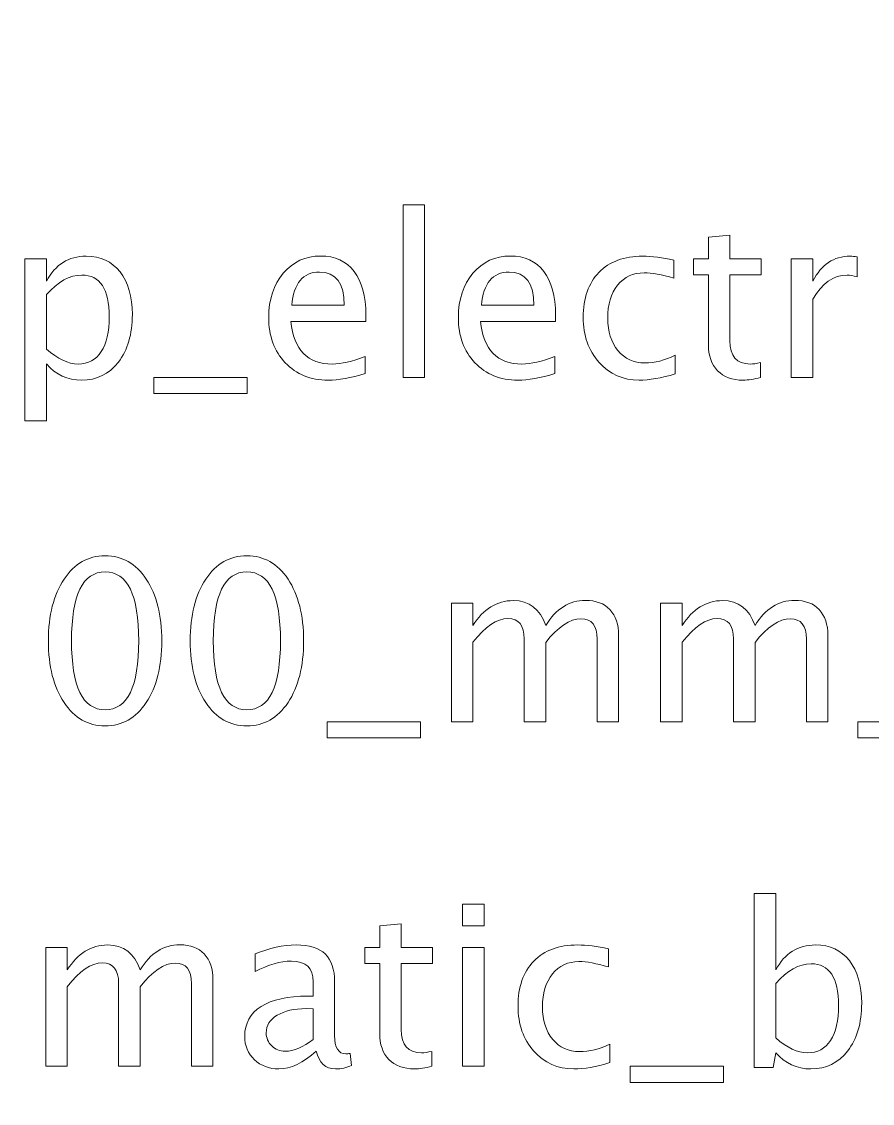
# Model space of a CAD drawing. Header units: centimetres. Extents: x -6.7 to 6.7, y -12.1 to 12.1.
# Drawn here: x -0.966 to 1.444, y -9.165 to -6.1 of the extents above; entities that cross this region are included whole.
import ezdxf

# ---------------------------------------------------------------- set-up
doc = ezdxf.new("R2010")
doc.units = ezdxf.units.CM
doc.header["$MEASUREMENT"] = 0
doc.layers.add('Layer 1', color=7, linetype='Continuous')

msp = doc.modelspace()

# ---------------------------------------------------------------- linework, layer by layer
at = {"layer": 'Layer 1', "lineweight": 53}
msp.add_open_spline([(6.2, -0.15), (6.2, -0.15), (-6.2, -0.15), (-6.2, -0.15), (-6.2, -0.15), (-6.47614, -0.15), (-6.7, -0.37386), (-6.7, -0.65), (-6.7, -0.65), (-6.7, -0.65), (-6.7, -11.55), (-6.7, -11.55), (-6.7, -11.55), (-6.7, -11.82614), (-6.47614, -12.05), (-6.2, -12.05), (-6.2, -12.05), (-6.2, -12.05), (6.2, -12.05), (6.2, -12.05), (6.2, -12.05), (6.47614, -12.05), (6.7, -11.82614), (6.7, -11.55), (6.7, -11.55), (6.7, -11.55), (6.7, -0.65), (6.7, -0.65), (6.7, -0.65), (6.7, -0.37386), (6.47614, -0.15), (6.2, -0.15)], degree=3, knots=[0, 0, 0, 0, 0.1111111, 0.1111111, 0.1111111, 0.1111111, 0.2222222, 0.2222222, 0.2222222, 0.2222222, 0.3333333, 0.3333333, 0.3333333, 0.3333333, 0.4444444, 0.4444444, 0.4444444, 0.4444444, 0.5555556, 0.5555556, 0.5555556, 0.5555556, 0.6666667, 0.6666667, 0.6666667, 0.6666667, 0.7777778, 0.7777778, 0.7777778, 0.7777778, 1, 1, 1, 1], dxfattribs=at)
at = {"layer": 'Layer 1', "color": 5, "lineweight": 9}
for points, knots in [([(0.11458, -7.10826), (0.11458, -7.10826), (0.11458, -6.61867), (0.11458, -6.61867), (0.11458, -6.61867), (0.11458, -6.61867), (0.17554, -6.61867), (0.17554, -6.61867), (0.17554, -6.61867), (0.17554, -6.61867), (0.17554, -7.10826), (0.17554, -7.10826), (0.17554, -7.10826), (0.17554, -7.10826), (0.11458, -7.10826), (0.11458, -7.10826)], [0, 0, 0, 0, 0.2, 0.2, 0.2, 0.2, 0.4, 0.4, 0.4, 0.4, 0.6, 0.6, 0.6, 0.6, 1, 1, 1, 1]), ([(1.12764, -7.10815), (1.1088, -7.11334), (1.09239, -7.11588), (1.07853, -7.11588), (1.07853, -7.11588), (1.04741, -7.11588), (1.02318, -7.10699), (1.00582, -7.08921), (1.00582, -7.08921), (0.98836, -7.07143), (0.97968, -7.04677), (0.97968, -7.01513), (0.97968, -7.01513), (0.97968, -7.01513), (0.97968, -6.81743), (0.97968, -6.81743), (0.97968, -6.81743), (0.97968, -6.81743), (0.93756, -6.81743), (0.93756, -6.81743), (0.93756, -6.81743), (0.93756, -6.81743), (0.93756, -6.77171), (0.93756, -6.77171), (0.93756, -6.77171), (0.93756, -6.77171), (0.97968, -6.77171), (0.97968, -6.77171), (0.97968, -6.77171), (0.97968, -6.77171), (0.97968, -6.71086), (0.97968, -6.71086), (0.97968, -6.71086), (0.97968, -6.71086), (1.04064, -6.70503), (1.04064, -6.70503), (1.04064, -6.70503), (1.04064, -6.70503), (1.04064, -6.77171), (1.04064, -6.77171), (1.04064, -6.77171), (1.04064, -6.77171), (1.12891, -6.77171), (1.12891, -6.77171), (1.12891, -6.77171), (1.12891, -6.77171), (1.12891, -6.81743), (1.12891, -6.81743), (1.12891, -6.81743), (1.12891, -6.81743), (1.04064, -6.81743), (1.04064, -6.81743), (1.04064, -6.81743), (1.04064, -6.81743), (1.04064, -7.00412), (1.04064, -7.00412), (1.04064, -7.00412), (1.04064, -7.04815), (1.0598, -7.07016), (1.098, -7.07016), (1.098, -7.07016), (1.10615, -7.07016), (1.11599, -7.06878), (1.12764, -7.06614), (1.12764, -7.06614), (1.12764, -7.06614), (1.12764, -7.10815), (1.12764, -7.10815)], [0, 0, 0, 0, 0.0555556, 0.0555556, 0.0555556, 0.0555556, 0.1111111, 0.1111111, 0.1111111, 0.1111111, 0.1666667, 0.1666667, 0.1666667, 0.1666667, 0.2222222, 0.2222222, 0.2222222, 0.2222222, 0.2777778, 0.2777778, 0.2777778, 0.2777778, 0.3333333, 0.3333333, 0.3333333, 0.3333333, 0.3888889, 0.3888889, 0.3888889, 0.3888889, 0.4444444, 0.4444444, 0.4444444, 0.4444444, 0.5, 0.5, 0.5, 0.5, 0.5555556, 0.5555556, 0.5555556, 0.5555556, 0.6111111, 0.6111111, 0.6111111, 0.6111111, 0.6666667, 0.6666667, 0.6666667, 0.6666667, 0.7222222, 0.7222222, 0.7222222, 0.7222222, 0.7777778, 0.7777778, 0.7777778, 0.7777778, 0.8333333, 0.8333333, 0.8333333, 0.8333333, 0.8888889, 0.8888889, 0.8888889, 0.8888889, 1, 1, 1, 1]), ([(-0.95635, -7.23082), (-0.95635, -7.23082), (-0.95635, -6.77171), (-0.95635, -6.77171), (-0.95635, -6.77171), (-0.95635, -6.77171), (-0.89539, -6.77171), (-0.89539, -6.77171), (-0.89539, -6.77171), (-0.89539, -6.77171), (-0.89539, -6.83532), (-0.89539, -6.83532), (-0.89539, -6.83532), (-0.87041, -6.78822), (-0.83284, -6.76472), (-0.78277, -6.76472), (-0.78277, -6.76472), (-0.74224, -6.76472), (-0.71038, -6.77944), (-0.6871, -6.80896), (-0.6871, -6.80896), (-0.66382, -6.83849), (-0.65217, -6.87881), (-0.65217, -6.92993), (-0.65217, -6.92993), (-0.65217, -6.9856), (-0.6654, -7.03058), (-0.69176, -7.06466), (-0.69176, -7.06466), (-0.71811, -7.09884), (-0.75282, -7.11588), (-0.79579, -7.11588), (-0.79579, -7.11588), (-0.8357, -7.11588), (-0.86893, -7.10064), (-0.89539, -7.07005), (-0.89539, -7.07005), (-0.89539, -7.07005), (-0.89539, -7.23082), (-0.89539, -7.23082), (-0.89539, -7.23082), (-0.89539, -7.23082), (-0.95635, -7.23082), (-0.95635, -7.23082)], [0, 0, 0, 0, 0.0833333, 0.0833333, 0.0833333, 0.0833333, 0.1666667, 0.1666667, 0.1666667, 0.1666667, 0.25, 0.25, 0.25, 0.25, 0.3333333, 0.3333333, 0.3333333, 0.3333333, 0.4166667, 0.4166667, 0.4166667, 0.4166667, 0.5, 0.5, 0.5, 0.5, 0.5833333, 0.5833333, 0.5833333, 0.5833333, 0.6666667, 0.6666667, 0.6666667, 0.6666667, 0.75, 0.75, 0.75, 0.75, 0.8333333, 0.8333333, 0.8333333, 0.8333333, 1, 1, 1, 1]), ([(0.00781, -7.09746), (-0.03315, -7.10974), (-0.06818, -7.11588), (-0.0974, -7.11588), (-0.0974, -7.11588), (-0.14725, -7.11588), (-0.18778, -7.09937), (-0.21901, -7.06646), (-0.21901, -7.06646), (-0.25023, -7.03354), (-0.26589, -6.99089), (-0.26589, -6.9384), (-0.26589, -6.9384), (-0.26589, -6.88749), (-0.25213, -6.84569), (-0.22451, -6.81298), (-0.22451, -6.81298), (-0.19689, -6.78039), (-0.16154, -6.76409), (-0.11846, -6.76409), (-0.11846, -6.76409), (-0.07771, -6.76409), (-0.04617, -6.77859), (-0.02394, -6.80759), (-0.02394, -6.80759), (-0.00172, -6.83659), (0.00939, -6.87765), (0.00939, -6.93088), (0.00939, -6.93088), (0.00939, -6.93088), (0.00908, -6.94951), (0.00908, -6.94951), (0.00908, -6.94951), (0.00908, -6.94951), (-0.20366, -6.94951), (-0.20366, -6.94951), (-0.20366, -6.94951), (-0.19477, -7.02994), (-0.15551, -7.07016), (-0.08597, -7.07016), (-0.08597, -7.07016), (-0.06046, -7.07016), (-0.02924, -7.06296), (0.00781, -7.04857), (0.00781, -7.04857), (0.00781, -7.04857), (0.00781, -7.09746), (0.00781, -7.09746)], [0, 0, 0, 0, 0.0769231, 0.0769231, 0.0769231, 0.0769231, 0.1538462, 0.1538462, 0.1538462, 0.1538462, 0.2307692, 0.2307692, 0.2307692, 0.2307692, 0.3076923, 0.3076923, 0.3076923, 0.3076923, 0.3846154, 0.3846154, 0.3846154, 0.3846154, 0.4615385, 0.4615385, 0.4615385, 0.4615385, 0.5384615, 0.5384615, 0.5384615, 0.5384615, 0.6153846, 0.6153846, 0.6153846, 0.6153846, 0.6923077, 0.6923077, 0.6923077, 0.6923077, 0.7692308, 0.7692308, 0.7692308, 0.7692308, 0.8461538, 0.8461538, 0.8461538, 0.8461538, 1, 1, 1, 1]), ([(0.54514, -7.09746), (0.50418, -7.10974), (0.46915, -7.11588), (0.43993, -7.11588), (0.43993, -7.11588), (0.39008, -7.11588), (0.34955, -7.09937), (0.31832, -7.06646), (0.31832, -7.06646), (0.2871, -7.03354), (0.27144, -6.99089), (0.27144, -6.9384), (0.27144, -6.9384), (0.27144, -6.88749), (0.2852, -6.84569), (0.31282, -6.81298), (0.31282, -6.81298), (0.34044, -6.78039), (0.37579, -6.76409), (0.41887, -6.76409), (0.41887, -6.76409), (0.45962, -6.76409), (0.49116, -6.77859), (0.51339, -6.80759), (0.51339, -6.80759), (0.53561, -6.83659), (0.54672, -6.87765), (0.54672, -6.93088), (0.54672, -6.93088), (0.54672, -6.93088), (0.54641, -6.94951), (0.54641, -6.94951), (0.54641, -6.94951), (0.54641, -6.94951), (0.33367, -6.94951), (0.33367, -6.94951), (0.33367, -6.94951), (0.34256, -7.02994), (0.38182, -7.07016), (0.45136, -7.07016), (0.45136, -7.07016), (0.47687, -7.07016), (0.50809, -7.06296), (0.54514, -7.04857), (0.54514, -7.04857), (0.54514, -7.04857), (0.54514, -7.09746), (0.54514, -7.09746)], [0, 0, 0, 0, 0.0769231, 0.0769231, 0.0769231, 0.0769231, 0.1538462, 0.1538462, 0.1538462, 0.1538462, 0.2307692, 0.2307692, 0.2307692, 0.2307692, 0.3076923, 0.3076923, 0.3076923, 0.3076923, 0.3846154, 0.3846154, 0.3846154, 0.3846154, 0.4615385, 0.4615385, 0.4615385, 0.4615385, 0.5384615, 0.5384615, 0.5384615, 0.5384615, 0.6153846, 0.6153846, 0.6153846, 0.6153846, 0.6923077, 0.6923077, 0.6923077, 0.6923077, 0.7692308, 0.7692308, 0.7692308, 0.7692308, 0.8461538, 0.8461538, 0.8461538, 0.8461538, 1, 1, 1, 1]), ([(0.8856, -7.0981), (0.84612, -7.10995), (0.81205, -7.11588), (0.78336, -7.11588), (0.78336, -7.11588), (0.73785, -7.11588), (0.70017, -7.09905), (0.67022, -7.0655), (0.67022, -7.0655), (0.64027, -7.03185), (0.62524, -6.98941), (0.62524, -6.93829), (0.62524, -6.93829), (0.62524, -6.88368), (0.64006, -6.84103), (0.66969, -6.81055), (0.66969, -6.81055), (0.69932, -6.77996), (0.7407, -6.76472), (0.79383, -6.76472), (0.79383, -6.76472), (0.81998, -6.76472), (0.84941, -6.76832), (0.88179, -6.77552), (0.88179, -6.77552), (0.88179, -6.77552), (0.88179, -6.82695), (0.88179, -6.82695), (0.88179, -6.82695), (0.84739, -6.81679), (0.81935, -6.81171), (0.79775, -6.81171), (0.79775, -6.81171), (0.76642, -6.81171), (0.74134, -6.82346), (0.72261, -6.84685), (0.72261, -6.84685), (0.70387, -6.87024), (0.69446, -6.90146), (0.69446, -6.94041), (0.69446, -6.94041), (0.69446, -6.97819), (0.70419, -7.00867), (0.72356, -7.03206), (0.72356, -7.03206), (0.74293, -7.05534), (0.76822, -7.06698), (0.79965, -7.06698), (0.79965, -7.06698), (0.8275, -7.06698), (0.85607, -7.05979), (0.8856, -7.04539), (0.8856, -7.04539), (0.8856, -7.04539), (0.8856, -7.0981), (0.8856, -7.0981)], [0, 0, 0, 0, 0.0666667, 0.0666667, 0.0666667, 0.0666667, 0.1333333, 0.1333333, 0.1333333, 0.1333333, 0.2, 0.2, 0.2, 0.2, 0.2666667, 0.2666667, 0.2666667, 0.2666667, 0.3333333, 0.3333333, 0.3333333, 0.3333333, 0.4, 0.4, 0.4, 0.4, 0.4666667, 0.4666667, 0.4666667, 0.4666667, 0.5333333, 0.5333333, 0.5333333, 0.5333333, 0.6, 0.6, 0.6, 0.6, 0.6666667, 0.6666667, 0.6666667, 0.6666667, 0.7333333, 0.7333333, 0.7333333, 0.7333333, 0.8, 0.8, 0.8, 0.8, 0.8666667, 0.8666667, 0.8666667, 0.8666667, 1, 1, 1, 1]), ([(1.21463, -7.10826), (1.21463, -7.10826), (1.21463, -6.77171), (1.21463, -6.77171), (1.21463, -6.77171), (1.21463, -6.77171), (1.27559, -6.77171), (1.27559, -6.77171), (1.27559, -6.77171), (1.27559, -6.77171), (1.27559, -6.83532), (1.27559, -6.83532), (1.27559, -6.83532), (1.29983, -6.78822), (1.33496, -6.76472), (1.38112, -6.76472), (1.38112, -6.76472), (1.38736, -6.76472), (1.39392, -6.76525), (1.4007, -6.76631), (1.4007, -6.76631), (1.4007, -6.76631), (1.4007, -6.82336), (1.4007, -6.82336), (1.4007, -6.82336), (1.39011, -6.81986), (1.3808, -6.81806), (1.37276, -6.81806), (1.37276, -6.81806), (1.33401, -6.81806), (1.30163, -6.84092), (1.27559, -6.88675), (1.27559, -6.88675), (1.27559, -6.88675), (1.27559, -7.10826), (1.27559, -7.10826), (1.27559, -7.10826), (1.27559, -7.10826), (1.21463, -7.10826), (1.21463, -7.10826)], [0, 0, 0, 0, 0.0909091, 0.0909091, 0.0909091, 0.0909091, 0.1818182, 0.1818182, 0.1818182, 0.1818182, 0.2727273, 0.2727273, 0.2727273, 0.2727273, 0.3636364, 0.3636364, 0.3636364, 0.3636364, 0.4545455, 0.4545455, 0.4545455, 0.4545455, 0.5454545, 0.5454545, 0.5454545, 0.5454545, 0.6363636, 0.6363636, 0.6363636, 0.6363636, 0.7272727, 0.7272727, 0.7272727, 0.7272727, 0.8181818, 0.8181818, 0.8181818, 0.8181818, 1, 1, 1, 1]), ([(-0.89539, -7.02804), (-0.86396, -7.05608), (-0.83401, -7.07016), (-0.80554, -7.07016), (-0.80554, -7.07016), (-0.77748, -7.07016), (-0.75579, -7.05841), (-0.74055, -7.03502), (-0.74055, -7.03502), (-0.7252, -7.01163), (-0.71758, -6.97872), (-0.71758, -6.93617), (-0.71758, -6.93617), (-0.71758, -6.85743), (-0.74361, -6.81806), (-0.79568, -6.81806), (-0.79568, -6.81806), (-0.82977, -6.81806), (-0.863, -6.83648), (-0.89539, -6.87342), (-0.89539, -6.87342), (-0.89539, -6.87342), (-0.89539, -7.02804), (-0.89539, -7.02804)], [0, 0, 0, 0, 0.1428571, 0.1428571, 0.1428571, 0.1428571, 0.2857143, 0.2857143, 0.2857143, 0.2857143, 0.4285714, 0.4285714, 0.4285714, 0.4285714, 0.5714286, 0.5714286, 0.5714286, 0.5714286, 0.7142857, 0.7142857, 0.7142857, 0.7142857, 1, 1, 1, 1]), ([(-0.20048, -6.90379), (-0.20048, -6.90379), (-0.05188, -6.90379), (-0.05188, -6.90379), (-0.05188, -6.90379), (-0.05188, -6.84114), (-0.07527, -6.80981), (-0.12196, -6.80981), (-0.12196, -6.80981), (-0.16895, -6.80981), (-0.19509, -6.84114), (-0.20048, -6.90379)], [0, 0, 0, 0, 0.25, 0.25, 0.25, 0.25, 0.5, 0.5, 0.5, 0.5, 1, 1, 1, 1]), ([(0.33685, -6.90379), (0.33685, -6.90379), (0.48545, -6.90379), (0.48545, -6.90379), (0.48545, -6.90379), (0.48545, -6.84114), (0.46206, -6.80981), (0.41537, -6.80981), (0.41537, -6.80981), (0.36838, -6.80981), (0.34224, -6.84114), (0.33685, -6.90379)], [0, 0, 0, 0, 0.25, 0.25, 0.25, 0.25, 0.5, 0.5, 0.5, 0.5, 1, 1, 1, 1]), ([(-0.59101, -7.15398), (-0.59101, -7.15398), (-0.59101, -7.10826), (-0.59101, -7.10826), (-0.59101, -7.10826), (-0.59101, -7.10826), (-0.32684, -7.10826), (-0.32684, -7.10826), (-0.32684, -7.10826), (-0.32684, -7.10826), (-0.32684, -7.15398), (-0.32684, -7.15398), (-0.32684, -7.15398), (-0.32684, -7.15398), (-0.59101, -7.15398), (-0.59101, -7.15398)], [0, 0, 0, 0, 0.2, 0.2, 0.2, 0.2, 0.4, 0.4, 0.4, 0.4, 0.6, 0.6, 0.6, 0.6, 1, 1, 1, 1]), ([(-0.72927, -8.09547), (-0.77742, -8.09547), (-0.81626, -8.07335), (-0.84569, -8.02922), (-0.84569, -8.02922), (-0.87521, -7.98509), (-0.88992, -7.92688), (-0.88992, -7.85449), (-0.88992, -7.85449), (-0.88992, -7.7821), (-0.87521, -7.72389), (-0.84569, -7.67976), (-0.84569, -7.67976), (-0.81626, -7.63562), (-0.77742, -7.6135), (-0.72927, -7.6135), (-0.72927, -7.6135), (-0.68089, -7.6135), (-0.64205, -7.63552), (-0.61263, -7.67954), (-0.61263, -7.67954), (-0.58332, -7.72357), (-0.5686, -7.78189), (-0.5686, -7.85449), (-0.5686, -7.85449), (-0.5686, -7.92688), (-0.58332, -7.98509), (-0.61263, -8.02922), (-0.61263, -8.02922), (-0.64205, -8.07335), (-0.68089, -8.09547), (-0.72927, -8.09547)], [0, 0, 0, 0, 0.1111111, 0.1111111, 0.1111111, 0.1111111, 0.2222222, 0.2222222, 0.2222222, 0.2222222, 0.3333333, 0.3333333, 0.3333333, 0.3333333, 0.4444444, 0.4444444, 0.4444444, 0.4444444, 0.5555556, 0.5555556, 0.5555556, 0.5555556, 0.6666667, 0.6666667, 0.6666667, 0.6666667, 0.7777778, 0.7777778, 0.7777778, 0.7777778, 1, 1, 1, 1]), ([(-0.32774, -8.09547), (-0.37589, -8.09547), (-0.41473, -8.07335), (-0.44416, -8.02922), (-0.44416, -8.02922), (-0.47368, -7.98509), (-0.48839, -7.92688), (-0.48839, -7.85449), (-0.48839, -7.85449), (-0.48839, -7.7821), (-0.47368, -7.72389), (-0.44416, -7.67976), (-0.44416, -7.67976), (-0.41473, -7.63562), (-0.37589, -7.6135), (-0.32774, -7.6135), (-0.32774, -7.6135), (-0.27936, -7.6135), (-0.24052, -7.63552), (-0.2111, -7.67954), (-0.2111, -7.67954), (-0.18179, -7.72357), (-0.16707, -7.78189), (-0.16707, -7.85449), (-0.16707, -7.85449), (-0.16707, -7.92688), (-0.18179, -7.98509), (-0.2111, -8.02922), (-0.2111, -8.02922), (-0.24052, -8.07335), (-0.27936, -8.09547), (-0.32774, -8.09547)], [0, 0, 0, 0, 0.1111111, 0.1111111, 0.1111111, 0.1111111, 0.2222222, 0.2222222, 0.2222222, 0.2222222, 0.3333333, 0.3333333, 0.3333333, 0.3333333, 0.4444444, 0.4444444, 0.4444444, 0.4444444, 0.5555556, 0.5555556, 0.5555556, 0.5555556, 0.6666667, 0.6666667, 0.6666667, 0.6666667, 0.7777778, 0.7777778, 0.7777778, 0.7777778, 1, 1, 1, 1]), ([(-0.72938, -8.04975), (-0.66576, -8.04975), (-0.63401, -7.98466), (-0.63401, -7.85449), (-0.63401, -7.85449), (-0.63401, -7.72431), (-0.66576, -7.65922), (-0.72938, -7.65922), (-0.72938, -7.65922), (-0.79277, -7.65922), (-0.82452, -7.72431), (-0.82452, -7.85449), (-0.82452, -7.85449), (-0.82452, -7.98466), (-0.79277, -8.04975), (-0.72938, -8.04975)], [0, 0, 0, 0, 0.2, 0.2, 0.2, 0.2, 0.4, 0.4, 0.4, 0.4, 0.6, 0.6, 0.6, 0.6, 1, 1, 1, 1]), ([(-0.32785, -8.04975), (-0.26423, -8.04975), (-0.23248, -7.98466), (-0.23248, -7.85449), (-0.23248, -7.85449), (-0.23248, -7.72431), (-0.26423, -7.65922), (-0.32785, -7.65922), (-0.32785, -7.65922), (-0.39124, -7.65922), (-0.42299, -7.72431), (-0.42299, -7.85449), (-0.42299, -7.85449), (-0.42299, -7.98466), (-0.39124, -8.04975), (-0.32785, -8.04975)], [0, 0, 0, 0, 0.2, 0.2, 0.2, 0.2, 0.4, 0.4, 0.4, 0.4, 0.6, 0.6, 0.6, 0.6, 1, 1, 1, 1]), ([(0.2516, -8.08404), (0.2516, -8.08404), (0.2516, -7.74749), (0.2516, -7.74749), (0.2516, -7.74749), (0.2516, -7.74749), (0.31256, -7.74749), (0.31256, -7.74749), (0.31256, -7.74749), (0.31256, -7.74749), (0.31256, -7.8111), (0.31256, -7.8111), (0.31256, -7.8111), (0.3423, -7.764), (0.3804, -7.7405), (0.42708, -7.7405), (0.42708, -7.7405), (0.47206, -7.7405), (0.50265, -7.764), (0.51895, -7.8111), (0.51895, -7.8111), (0.54784, -7.76358), (0.58551, -7.73987), (0.63176, -7.73987), (0.63176, -7.73987), (0.66129, -7.73987), (0.68426, -7.74855), (0.70066, -7.76601), (0.70066, -7.76601), (0.71707, -7.78347), (0.72532, -7.80792), (0.72532, -7.83935), (0.72532, -7.83935), (0.72532, -7.83935), (0.72532, -8.08404), (0.72532, -8.08404), (0.72532, -8.08404), (0.72532, -8.08404), (0.66436, -8.08404), (0.66436, -8.08404), (0.66436, -8.08404), (0.66436, -8.08404), (0.66436, -7.84941), (0.66436, -7.84941), (0.66436, -7.84941), (0.66436, -7.8111), (0.64912, -7.79194), (0.61864, -7.79194), (0.61864, -7.79194), (0.587, -7.79194), (0.55376, -7.81427), (0.51895, -7.85904), (0.51895, -7.85904), (0.51895, -7.85904), (0.51895, -8.08404), (0.51895, -8.08404), (0.51895, -8.08404), (0.51895, -8.08404), (0.45799, -8.08404), (0.45799, -8.08404), (0.45799, -8.08404), (0.45799, -8.08404), (0.45799, -7.8492), (0.45799, -7.8492), (0.45799, -7.8492), (0.45799, -7.81057), (0.44253, -7.7913), (0.41152, -7.7913), (0.41152, -7.7913), (0.38072, -7.7913), (0.3477, -7.81374), (0.31256, -7.85872), (0.31256, -7.85872), (0.31256, -7.85872), (0.31256, -8.08404), (0.31256, -8.08404), (0.31256, -8.08404), (0.31256, -8.08404), (0.2516, -8.08404), (0.2516, -8.08404)], [0, 0, 0, 0, 0.047619, 0.047619, 0.047619, 0.047619, 0.0952381, 0.0952381, 0.0952381, 0.0952381, 0.1428571, 0.1428571, 0.1428571, 0.1428571, 0.1904762, 0.1904762, 0.1904762, 0.1904762, 0.2380952, 0.2380952, 0.2380952, 0.2380952, 0.2857143, 0.2857143, 0.2857143, 0.2857143, 0.3333333, 0.3333333, 0.3333333, 0.3333333, 0.3809524, 0.3809524, 0.3809524, 0.3809524, 0.4285714, 0.4285714, 0.4285714, 0.4285714, 0.4761905, 0.4761905, 0.4761905, 0.4761905, 0.5238095, 0.5238095, 0.5238095, 0.5238095, 0.5714286, 0.5714286, 0.5714286, 0.5714286, 0.6190476, 0.6190476, 0.6190476, 0.6190476, 0.6666667, 0.6666667, 0.6666667, 0.6666667, 0.7142857, 0.7142857, 0.7142857, 0.7142857, 0.7619048, 0.7619048, 0.7619048, 0.7619048, 0.8095238, 0.8095238, 0.8095238, 0.8095238, 0.8571429, 0.8571429, 0.8571429, 0.8571429, 0.9047619, 0.9047619, 0.9047619, 0.9047619, 1, 1, 1, 1]), ([(0.84448, -8.08404), (0.84448, -8.08404), (0.84448, -7.74749), (0.84448, -7.74749), (0.84448, -7.74749), (0.84448, -7.74749), (0.90544, -7.74749), (0.90544, -7.74749), (0.90544, -7.74749), (0.90544, -7.74749), (0.90544, -7.8111), (0.90544, -7.8111), (0.90544, -7.8111), (0.93518, -7.764), (0.97328, -7.7405), (1.01996, -7.7405), (1.01996, -7.7405), (1.06494, -7.7405), (1.09553, -7.764), (1.11183, -7.8111), (1.11183, -7.8111), (1.14072, -7.76358), (1.17839, -7.73987), (1.22464, -7.73987), (1.22464, -7.73987), (1.25417, -7.73987), (1.27714, -7.74855), (1.29354, -7.76601), (1.29354, -7.76601), (1.30995, -7.78347), (1.3182, -7.80792), (1.3182, -7.83935), (1.3182, -7.83935), (1.3182, -7.83935), (1.3182, -8.08404), (1.3182, -8.08404), (1.3182, -8.08404), (1.3182, -8.08404), (1.25724, -8.08404), (1.25724, -8.08404), (1.25724, -8.08404), (1.25724, -8.08404), (1.25724, -7.84941), (1.25724, -7.84941), (1.25724, -7.84941), (1.25724, -7.8111), (1.242, -7.79194), (1.21152, -7.79194), (1.21152, -7.79194), (1.17988, -7.79194), (1.14664, -7.81427), (1.11183, -7.85904), (1.11183, -7.85904), (1.11183, -7.85904), (1.11183, -8.08404), (1.11183, -8.08404), (1.11183, -8.08404), (1.11183, -8.08404), (1.05087, -8.08404), (1.05087, -8.08404), (1.05087, -8.08404), (1.05087, -8.08404), (1.05087, -7.8492), (1.05087, -7.8492), (1.05087, -7.8492), (1.05087, -7.81057), (1.03541, -7.7913), (1.0044, -7.7913), (1.0044, -7.7913), (0.9736, -7.7913), (0.94058, -7.81374), (0.90544, -7.85872), (0.90544, -7.85872), (0.90544, -7.85872), (0.90544, -8.08404), (0.90544, -8.08404), (0.90544, -8.08404), (0.90544, -8.08404), (0.84448, -8.08404), (0.84448, -8.08404)], [0, 0, 0, 0, 0.047619, 0.047619, 0.047619, 0.047619, 0.0952381, 0.0952381, 0.0952381, 0.0952381, 0.1428571, 0.1428571, 0.1428571, 0.1428571, 0.1904762, 0.1904762, 0.1904762, 0.1904762, 0.2380952, 0.2380952, 0.2380952, 0.2380952, 0.2857143, 0.2857143, 0.2857143, 0.2857143, 0.3333333, 0.3333333, 0.3333333, 0.3333333, 0.3809524, 0.3809524, 0.3809524, 0.3809524, 0.4285714, 0.4285714, 0.4285714, 0.4285714, 0.4761905, 0.4761905, 0.4761905, 0.4761905, 0.5238095, 0.5238095, 0.5238095, 0.5238095, 0.5714286, 0.5714286, 0.5714286, 0.5714286, 0.6190476, 0.6190476, 0.6190476, 0.6190476, 0.6666667, 0.6666667, 0.6666667, 0.6666667, 0.7142857, 0.7142857, 0.7142857, 0.7142857, 0.7619048, 0.7619048, 0.7619048, 0.7619048, 0.8095238, 0.8095238, 0.8095238, 0.8095238, 0.8571429, 0.8571429, 0.8571429, 0.8571429, 0.9047619, 0.9047619, 0.9047619, 0.9047619, 1, 1, 1, 1]), ([(-0.1002, -8.12976), (-0.1002, -8.12976), (-0.1002, -8.08404), (-0.1002, -8.08404), (-0.1002, -8.08404), (-0.1002, -8.08404), (0.16397, -8.08404), (0.16397, -8.08404), (0.16397, -8.08404), (0.16397, -8.08404), (0.16397, -8.12976), (0.16397, -8.12976), (0.16397, -8.12976), (0.16397, -8.12976), (-0.1002, -8.12976), (-0.1002, -8.12976)], [0, 0, 0, 0, 0.2, 0.2, 0.2, 0.2, 0.4, 0.4, 0.4, 0.4, 0.6, 0.6, 0.6, 0.6, 1, 1, 1, 1]), ([(1.40308, -8.12976), (1.40308, -8.12976), (1.40308, -8.08404), (1.40308, -8.08404), (1.40308, -8.08404), (1.40308, -8.08404), (1.66725, -8.08404), (1.66725, -8.08404), (1.66725, -8.08404), (1.66725, -8.08404), (1.66725, -8.12976), (1.66725, -8.12976), (1.66725, -8.12976), (1.66725, -8.12976), (1.40308, -8.12976), (1.40308, -8.12976)], [0, 0, 0, 0, 0.2, 0.2, 0.2, 0.2, 0.4, 0.4, 0.4, 0.4, 0.6, 0.6, 0.6, 0.6, 1, 1, 1, 1]), ([(1.10976, -9.06363), (1.10976, -9.06363), (1.10976, -8.57023), (1.10976, -8.57023), (1.10976, -8.57023), (1.10976, -8.57023), (1.17072, -8.57023), (1.17072, -8.57023), (1.17072, -8.57023), (1.17072, -8.57023), (1.17072, -8.78688), (1.17072, -8.78688), (1.17072, -8.78688), (1.1957, -8.73978), (1.23327, -8.71628), (1.28334, -8.71628), (1.28334, -8.71628), (1.32387, -8.71628), (1.35573, -8.731), (1.37901, -8.76052), (1.37901, -8.76052), (1.40229, -8.79005), (1.41394, -8.83037), (1.41394, -8.88149), (1.41394, -8.88149), (1.41394, -8.93716), (1.40071, -8.98214), (1.37435, -9.01622), (1.37435, -9.01622), (1.348, -9.0504), (1.31329, -9.06744), (1.27032, -9.06744), (1.27032, -9.06744), (1.23041, -9.06744), (1.19718, -9.0522), (1.17072, -9.02161), (1.17072, -9.02161), (1.17072, -9.02161), (1.16331, -9.06363), (1.16331, -9.06363), (1.16331, -9.06363), (1.16331, -9.06363), (1.10976, -9.06363), (1.10976, -9.06363)], [0, 0, 0, 0, 0.0833333, 0.0833333, 0.0833333, 0.0833333, 0.1666667, 0.1666667, 0.1666667, 0.1666667, 0.25, 0.25, 0.25, 0.25, 0.3333333, 0.3333333, 0.3333333, 0.3333333, 0.4166667, 0.4166667, 0.4166667, 0.4166667, 0.5, 0.5, 0.5, 0.5, 0.5833333, 0.5833333, 0.5833333, 0.5833333, 0.6666667, 0.6666667, 0.6666667, 0.6666667, 0.75, 0.75, 0.75, 0.75, 0.8333333, 0.8333333, 0.8333333, 0.8333333, 1, 1, 1, 1]), ([(0.28351, -8.66167), (0.28351, -8.66167), (0.28351, -8.60071), (0.28351, -8.60071), (0.28351, -8.60071), (0.28351, -8.60071), (0.34447, -8.60071), (0.34447, -8.60071), (0.34447, -8.60071), (0.34447, -8.60071), (0.34447, -8.66167), (0.34447, -8.66167), (0.34447, -8.66167), (0.34447, -8.66167), (0.28351, -8.66167), (0.28351, -8.66167)], [0, 0, 0, 0, 0.2, 0.2, 0.2, 0.2, 0.4, 0.4, 0.4, 0.4, 0.6, 0.6, 0.6, 0.6, 1, 1, 1, 1]), ([(0.19651, -9.05971), (0.17767, -9.0649), (0.16126, -9.06744), (0.1474, -9.06744), (0.1474, -9.06744), (0.11628, -9.06744), (0.09205, -9.05855), (0.07469, -9.04077), (0.07469, -9.04077), (0.05723, -9.02299), (0.04855, -8.99833), (0.04855, -8.96669), (0.04855, -8.96669), (0.04855, -8.96669), (0.04855, -8.76899), (0.04855, -8.76899), (0.04855, -8.76899), (0.04855, -8.76899), (0.00643, -8.76899), (0.00643, -8.76899), (0.00643, -8.76899), (0.00643, -8.76899), (0.00643, -8.72327), (0.00643, -8.72327), (0.00643, -8.72327), (0.00643, -8.72327), (0.04855, -8.72327), (0.04855, -8.72327), (0.04855, -8.72327), (0.04855, -8.72327), (0.04855, -8.66242), (0.04855, -8.66242), (0.04855, -8.66242), (0.04855, -8.66242), (0.10951, -8.65659), (0.10951, -8.65659), (0.10951, -8.65659), (0.10951, -8.65659), (0.10951, -8.72327), (0.10951, -8.72327), (0.10951, -8.72327), (0.10951, -8.72327), (0.19778, -8.72327), (0.19778, -8.72327), (0.19778, -8.72327), (0.19778, -8.72327), (0.19778, -8.76899), (0.19778, -8.76899), (0.19778, -8.76899), (0.19778, -8.76899), (0.10951, -8.76899), (0.10951, -8.76899), (0.10951, -8.76899), (0.10951, -8.76899), (0.10951, -8.95568), (0.10951, -8.95568), (0.10951, -8.95568), (0.10951, -8.99971), (0.12867, -9.02172), (0.16687, -9.02172), (0.16687, -9.02172), (0.17502, -9.02172), (0.18486, -9.02034), (0.19651, -9.0177), (0.19651, -9.0177), (0.19651, -9.0177), (0.19651, -9.05971), (0.19651, -9.05971)], [0, 0, 0, 0, 0.0555556, 0.0555556, 0.0555556, 0.0555556, 0.1111111, 0.1111111, 0.1111111, 0.1111111, 0.1666667, 0.1666667, 0.1666667, 0.1666667, 0.2222222, 0.2222222, 0.2222222, 0.2222222, 0.2777778, 0.2777778, 0.2777778, 0.2777778, 0.3333333, 0.3333333, 0.3333333, 0.3333333, 0.3888889, 0.3888889, 0.3888889, 0.3888889, 0.4444444, 0.4444444, 0.4444444, 0.4444444, 0.5, 0.5, 0.5, 0.5, 0.5555556, 0.5555556, 0.5555556, 0.5555556, 0.6111111, 0.6111111, 0.6111111, 0.6111111, 0.6666667, 0.6666667, 0.6666667, 0.6666667, 0.7222222, 0.7222222, 0.7222222, 0.7222222, 0.7777778, 0.7777778, 0.7777778, 0.7777778, 0.8333333, 0.8333333, 0.8333333, 0.8333333, 0.8888889, 0.8888889, 0.8888889, 0.8888889, 1, 1, 1, 1]), ([(-0.8975, -9.05982), (-0.8975, -9.05982), (-0.8975, -8.72327), (-0.8975, -8.72327), (-0.8975, -8.72327), (-0.8975, -8.72327), (-0.83654, -8.72327), (-0.83654, -8.72327), (-0.83654, -8.72327), (-0.83654, -8.72327), (-0.83654, -8.78688), (-0.83654, -8.78688), (-0.83654, -8.78688), (-0.8068, -8.73978), (-0.7687, -8.71628), (-0.72202, -8.71628), (-0.72202, -8.71628), (-0.67704, -8.71628), (-0.64645, -8.73978), (-0.63015, -8.78688), (-0.63015, -8.78688), (-0.60126, -8.73936), (-0.56359, -8.71565), (-0.51734, -8.71565), (-0.51734, -8.71565), (-0.48781, -8.71565), (-0.46484, -8.72433), (-0.44844, -8.74179), (-0.44844, -8.74179), (-0.43203, -8.75925), (-0.42378, -8.7837), (-0.42378, -8.81513), (-0.42378, -8.81513), (-0.42378, -8.81513), (-0.42378, -9.05982), (-0.42378, -9.05982), (-0.42378, -9.05982), (-0.42378, -9.05982), (-0.48474, -9.05982), (-0.48474, -9.05982), (-0.48474, -9.05982), (-0.48474, -9.05982), (-0.48474, -8.82519), (-0.48474, -8.82519), (-0.48474, -8.82519), (-0.48474, -8.78688), (-0.49998, -8.76772), (-0.53046, -8.76772), (-0.53046, -8.76772), (-0.5621, -8.76772), (-0.59534, -8.79005), (-0.63015, -8.83482), (-0.63015, -8.83482), (-0.63015, -8.83482), (-0.63015, -9.05982), (-0.63015, -9.05982), (-0.63015, -9.05982), (-0.63015, -9.05982), (-0.69111, -9.05982), (-0.69111, -9.05982), (-0.69111, -9.05982), (-0.69111, -9.05982), (-0.69111, -8.82498), (-0.69111, -8.82498), (-0.69111, -8.82498), (-0.69111, -8.78635), (-0.70657, -8.76708), (-0.73758, -8.76708), (-0.73758, -8.76708), (-0.76838, -8.76708), (-0.8014, -8.78952), (-0.83654, -8.8345), (-0.83654, -8.8345), (-0.83654, -8.8345), (-0.83654, -9.05982), (-0.83654, -9.05982), (-0.83654, -9.05982), (-0.83654, -9.05982), (-0.8975, -9.05982), (-0.8975, -9.05982)], [0, 0, 0, 0, 0.047619, 0.047619, 0.047619, 0.047619, 0.0952381, 0.0952381, 0.0952381, 0.0952381, 0.1428571, 0.1428571, 0.1428571, 0.1428571, 0.1904762, 0.1904762, 0.1904762, 0.1904762, 0.2380952, 0.2380952, 0.2380952, 0.2380952, 0.2857143, 0.2857143, 0.2857143, 0.2857143, 0.3333333, 0.3333333, 0.3333333, 0.3333333, 0.3809524, 0.3809524, 0.3809524, 0.3809524, 0.4285714, 0.4285714, 0.4285714, 0.4285714, 0.4761905, 0.4761905, 0.4761905, 0.4761905, 0.5238095, 0.5238095, 0.5238095, 0.5238095, 0.5714286, 0.5714286, 0.5714286, 0.5714286, 0.6190476, 0.6190476, 0.6190476, 0.6190476, 0.6666667, 0.6666667, 0.6666667, 0.6666667, 0.7142857, 0.7142857, 0.7142857, 0.7142857, 0.7619048, 0.7619048, 0.7619048, 0.7619048, 0.8095238, 0.8095238, 0.8095238, 0.8095238, 0.8571429, 0.8571429, 0.8571429, 0.8571429, 0.9047619, 0.9047619, 0.9047619, 0.9047619, 1, 1, 1, 1]), ([(-0.13115, -9.01696), (-0.16778, -9.05061), (-0.20302, -9.06744), (-0.23689, -9.06744), (-0.23689, -9.06744), (-0.26472, -9.06744), (-0.2879, -9.05876), (-0.30621, -9.0413), (-0.30621, -9.0413), (-0.32462, -9.02384), (-0.33383, -9.00182), (-0.33383, -8.97526), (-0.33383, -8.97526), (-0.33383, -8.93853), (-0.31838, -8.91028), (-0.28747, -8.89059), (-0.28747, -8.89059), (-0.25657, -8.87091), (-0.21223, -8.86106), (-0.15444, -8.86106), (-0.15444, -8.86106), (-0.15444, -8.86106), (-0.14014, -8.86106), (-0.14014, -8.86106), (-0.14014, -8.86106), (-0.14014, -8.86106), (-0.14014, -8.82053), (-0.14014, -8.82053), (-0.14014, -8.82053), (-0.14014, -8.78148), (-0.16047, -8.762), (-0.20122, -8.762), (-0.20122, -8.762), (-0.23276, -8.762), (-0.26726, -8.77195), (-0.30462, -8.79185), (-0.30462, -8.79185), (-0.30462, -8.79185), (-0.30462, -8.74168), (-0.30462, -8.74168), (-0.30462, -8.74168), (-0.26356, -8.72475), (-0.22482, -8.71628), (-0.18852, -8.71628), (-0.18852, -8.71628), (-0.15116, -8.71628), (-0.12353, -8.72475), (-0.10585, -8.74179), (-0.10585, -8.74179), (-0.08807, -8.75883), (-0.07918, -8.78508), (-0.07918, -8.82053), (-0.07918, -8.82053), (-0.07918, -8.82053), (-0.07918, -8.97261), (-0.07918, -8.97261), (-0.07918, -8.97261), (-0.07918, -9.00743), (-0.0685, -9.02489), (-0.04701, -9.02489), (-0.04701, -9.02489), (-0.04437, -9.02489), (-0.04045, -9.02447), (-0.03526, -9.02362), (-0.03526, -9.02362), (-0.03526, -9.02362), (-0.03092, -9.05749), (-0.03092, -9.05749), (-0.03092, -9.05749), (-0.04479, -9.06416), (-0.06003, -9.06744), (-0.07675, -9.06744), (-0.07675, -9.06744), (-0.10522, -9.06744), (-0.12332, -9.05061), (-0.13115, -9.01696)], [0, 0, 0, 0, 0.05, 0.05, 0.05, 0.05, 0.1, 0.1, 0.1, 0.1, 0.15, 0.15, 0.15, 0.15, 0.2, 0.2, 0.2, 0.2, 0.25, 0.25, 0.25, 0.25, 0.3, 0.3, 0.3, 0.3, 0.35, 0.35, 0.35, 0.35, 0.4, 0.4, 0.4, 0.4, 0.45, 0.45, 0.45, 0.45, 0.5, 0.5, 0.5, 0.5, 0.55, 0.55, 0.55, 0.55, 0.6, 0.6, 0.6, 0.6, 0.65, 0.65, 0.65, 0.65, 0.7, 0.7, 0.7, 0.7, 0.75, 0.75, 0.75, 0.75, 0.8, 0.8, 0.8, 0.8, 0.85, 0.85, 0.85, 0.85, 0.9, 0.9, 0.9, 0.9, 1, 1, 1, 1]), ([(0.28351, -9.05982), (0.28351, -9.05982), (0.28351, -8.72327), (0.28351, -8.72327), (0.28351, -8.72327), (0.28351, -8.72327), (0.34447, -8.72327), (0.34447, -8.72327), (0.34447, -8.72327), (0.34447, -8.72327), (0.34447, -9.05982), (0.34447, -9.05982), (0.34447, -9.05982), (0.34447, -9.05982), (0.28351, -9.05982), (0.28351, -9.05982)], [0, 0, 0, 0, 0.2, 0.2, 0.2, 0.2, 0.4, 0.4, 0.4, 0.4, 0.6, 0.6, 0.6, 0.6, 1, 1, 1, 1]), ([(0.70072, -9.04966), (0.66124, -9.06151), (0.62717, -9.06744), (0.59848, -9.06744), (0.59848, -9.06744), (0.55297, -9.06744), (0.51529, -9.05061), (0.48534, -9.01706), (0.48534, -9.01706), (0.45539, -8.98341), (0.44036, -8.94097), (0.44036, -8.88985), (0.44036, -8.88985), (0.44036, -8.83524), (0.45518, -8.79259), (0.48481, -8.76211), (0.48481, -8.76211), (0.51444, -8.73152), (0.55582, -8.71628), (0.60895, -8.71628), (0.60895, -8.71628), (0.6351, -8.71628), (0.66453, -8.71988), (0.69691, -8.72708), (0.69691, -8.72708), (0.69691, -8.72708), (0.69691, -8.77851), (0.69691, -8.77851), (0.69691, -8.77851), (0.66251, -8.76835), (0.63447, -8.76327), (0.61287, -8.76327), (0.61287, -8.76327), (0.58154, -8.76327), (0.55646, -8.77502), (0.53773, -8.79841), (0.53773, -8.79841), (0.51899, -8.8218), (0.50958, -8.85302), (0.50958, -8.89197), (0.50958, -8.89197), (0.50958, -8.92975), (0.51931, -8.96023), (0.53868, -8.98362), (0.53868, -8.98362), (0.55805, -9.0069), (0.58334, -9.01854), (0.61477, -9.01854), (0.61477, -9.01854), (0.64262, -9.01854), (0.67119, -9.01135), (0.70072, -8.99695), (0.70072, -8.99695), (0.70072, -8.99695), (0.70072, -9.04966), (0.70072, -9.04966)], [0, 0, 0, 0, 0.0666667, 0.0666667, 0.0666667, 0.0666667, 0.1333333, 0.1333333, 0.1333333, 0.1333333, 0.2, 0.2, 0.2, 0.2, 0.2666667, 0.2666667, 0.2666667, 0.2666667, 0.3333333, 0.3333333, 0.3333333, 0.3333333, 0.4, 0.4, 0.4, 0.4, 0.4666667, 0.4666667, 0.4666667, 0.4666667, 0.5333333, 0.5333333, 0.5333333, 0.5333333, 0.6, 0.6, 0.6, 0.6, 0.6666667, 0.6666667, 0.6666667, 0.6666667, 0.7333333, 0.7333333, 0.7333333, 0.7333333, 0.8, 0.8, 0.8, 0.8, 0.8666667, 0.8666667, 0.8666667, 0.8666667, 1, 1, 1, 1]), ([(1.17072, -8.9796), (1.20215, -9.00764), (1.2321, -9.02172), (1.26057, -9.02172), (1.26057, -9.02172), (1.28863, -9.02172), (1.31032, -9.00997), (1.32556, -8.98658), (1.32556, -8.98658), (1.34091, -8.96319), (1.34853, -8.93028), (1.34853, -8.88773), (1.34853, -8.88773), (1.34853, -8.80899), (1.3225, -8.76962), (1.27043, -8.76962), (1.27043, -8.76962), (1.23634, -8.76962), (1.20311, -8.78804), (1.17072, -8.82498), (1.17072, -8.82498), (1.17072, -8.82498), (1.17072, -8.9796), (1.17072, -8.9796)], [0, 0, 0, 0, 0.1428571, 0.1428571, 0.1428571, 0.1428571, 0.2857143, 0.2857143, 0.2857143, 0.2857143, 0.4285714, 0.4285714, 0.4285714, 0.4285714, 0.5714286, 0.5714286, 0.5714286, 0.5714286, 0.7142857, 0.7142857, 0.7142857, 0.7142857, 1, 1, 1, 1]), ([(-0.14014, -8.98373), (-0.14014, -8.98373), (-0.14014, -8.89726), (-0.14014, -8.89726), (-0.14014, -8.89726), (-0.14014, -8.89726), (-0.15973, -8.89662), (-0.15973, -8.89662), (-0.15973, -8.89662), (-0.1936, -8.89662), (-0.22091, -8.90287), (-0.24175, -8.91536), (-0.24175, -8.91536), (-0.2625, -8.92795), (-0.27287, -8.94457), (-0.27287, -8.96531), (-0.27287, -8.96531), (-0.27287, -8.97981), (-0.26768, -8.99209), (-0.25742, -9.00214), (-0.25742, -9.00214), (-0.24705, -9.01219), (-0.23445, -9.01727), (-0.21953, -9.01727), (-0.21953, -9.01727), (-0.19413, -9.01727), (-0.16767, -9.00606), (-0.14014, -8.98373)], [0, 0, 0, 0, 0.125, 0.125, 0.125, 0.125, 0.25, 0.25, 0.25, 0.25, 0.375, 0.375, 0.375, 0.375, 0.5, 0.5, 0.5, 0.5, 0.625, 0.625, 0.625, 0.625, 0.75, 0.75, 0.75, 0.75, 1, 1, 1, 1]), ([(0.75797, -9.10554), (0.75797, -9.10554), (0.75797, -9.05982), (0.75797, -9.05982), (0.75797, -9.05982), (0.75797, -9.05982), (1.02214, -9.05982), (1.02214, -9.05982), (1.02214, -9.05982), (1.02214, -9.05982), (1.02214, -9.10554), (1.02214, -9.10554), (1.02214, -9.10554), (1.02214, -9.10554), (0.75797, -9.10554), (0.75797, -9.10554)], [0, 0, 0, 0, 0.2, 0.2, 0.2, 0.2, 0.4, 0.4, 0.4, 0.4, 0.6, 0.6, 0.6, 0.6, 1, 1, 1, 1])]:
    msp.add_open_spline(points, degree=3, knots=knots, dxfattribs=at)

doc.saveas('drawing.dxf')
